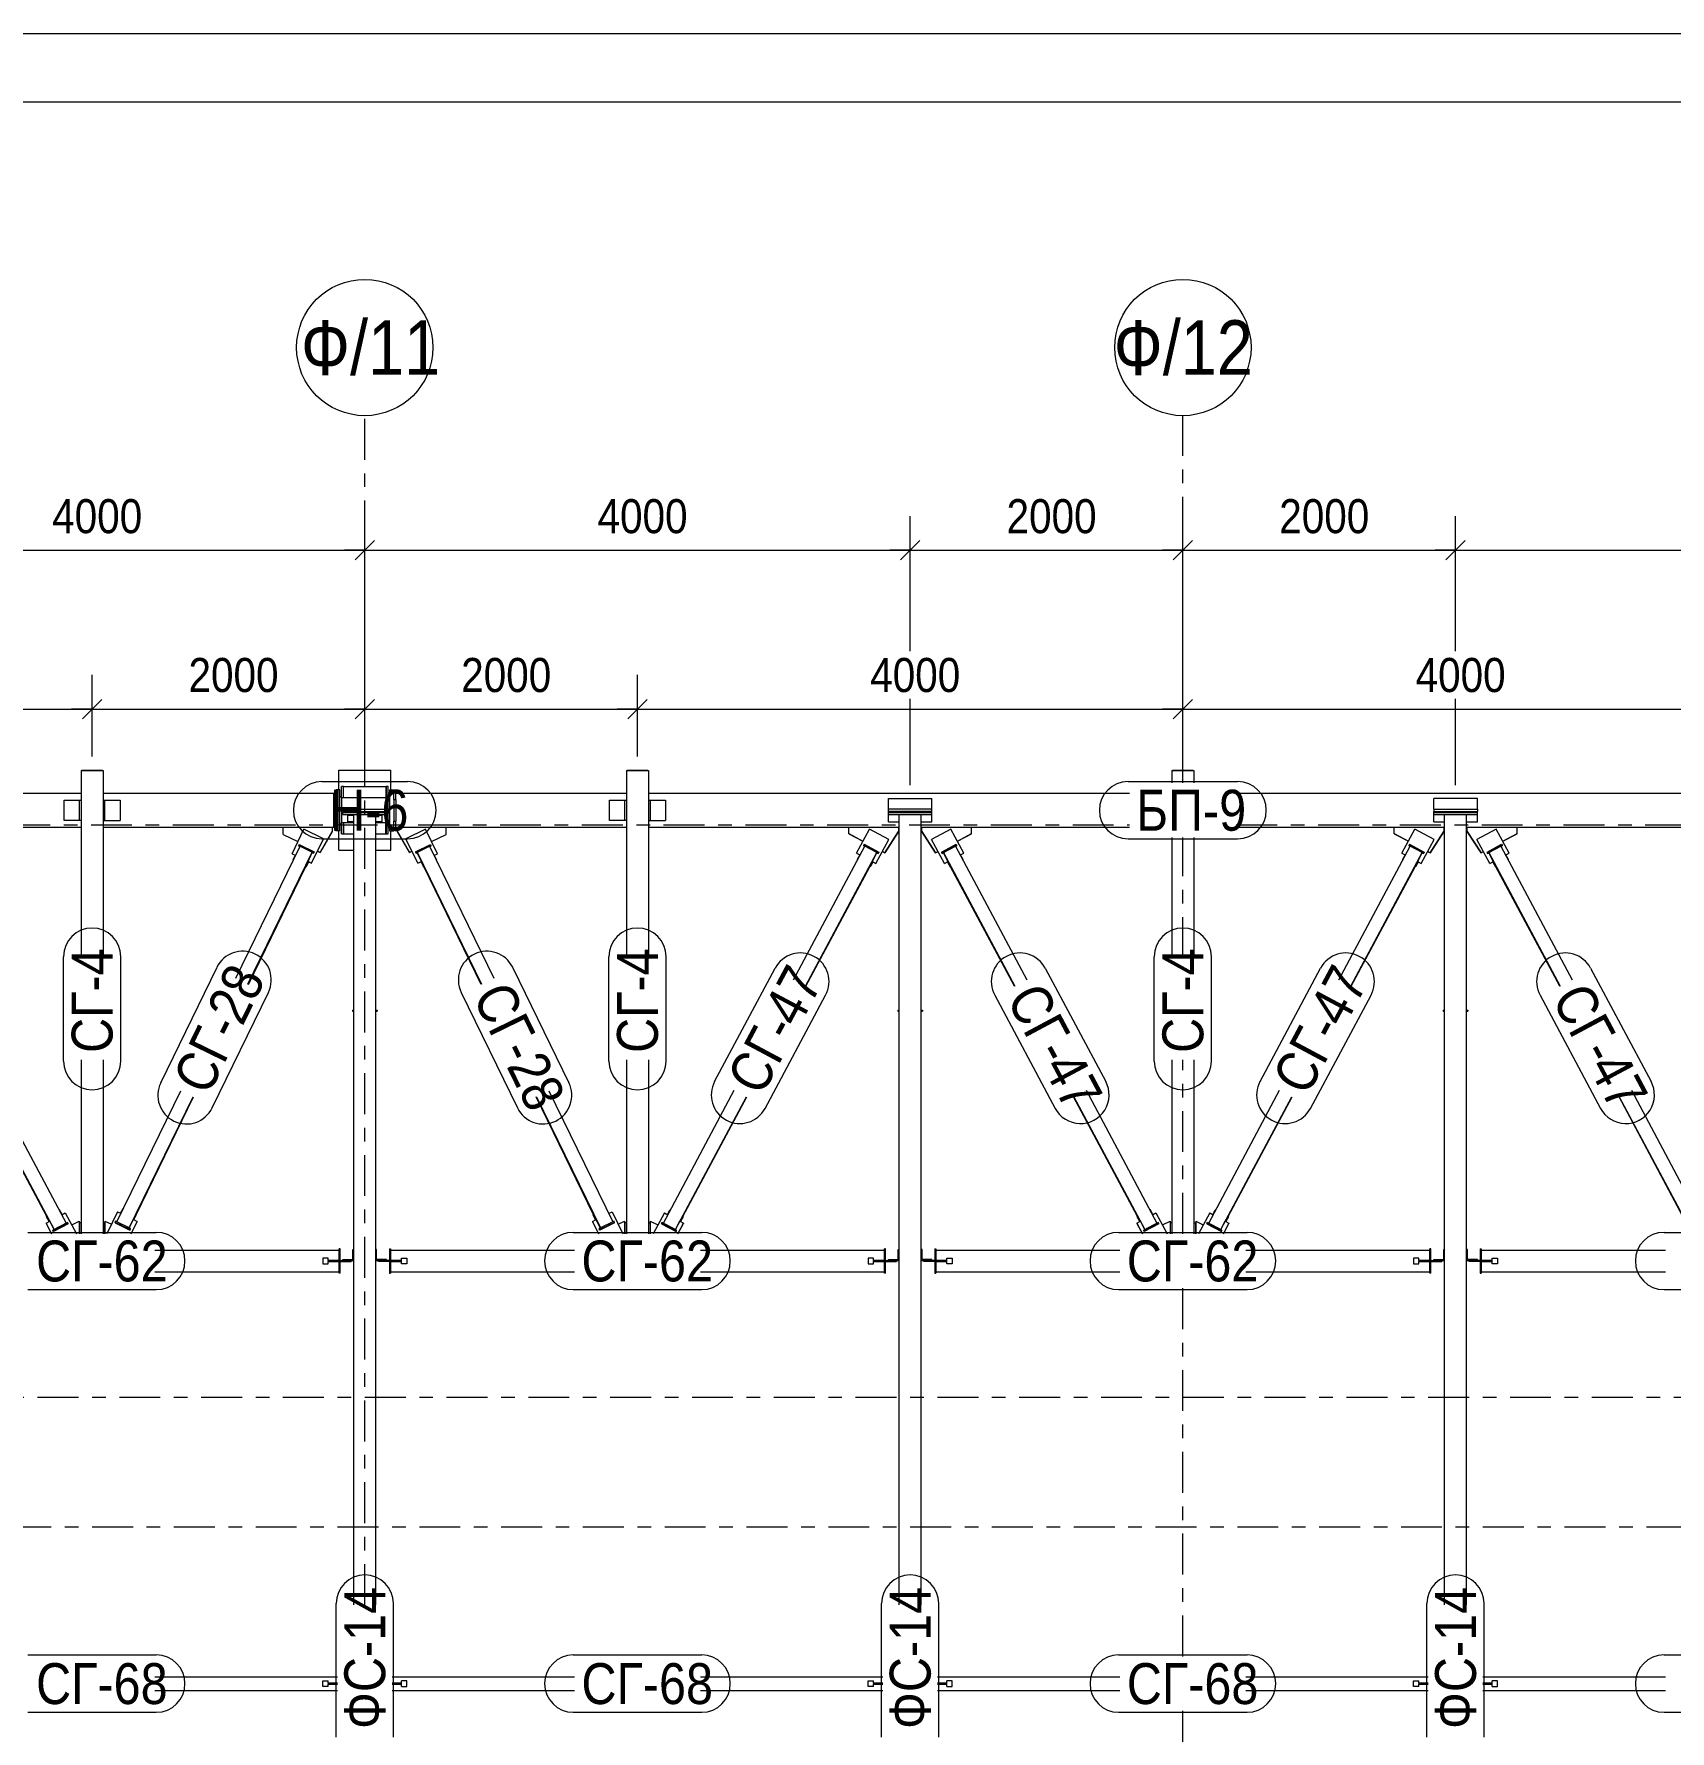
# Model space of a CAD drawing. Header units: millimetres. Extents: x -59 to 782, y -224 to 370.
# Drawn here: x 497.7 to 617.7, y 245.5 to 370 of the extents above; entities that cross this region are included whole.
import ezdxf

# ---------------------------------------------------------------- set-up
doc = ezdxf.new("R2010")
doc.units = ezdxf.units.MM
doc.linetypes.add('XKITLINE00', pattern=[0])
doc.linetypes.add('XKITLINE03', pattern=[6, 3, -1, 1, -1])
for name, color, linetype, lineweight in [('DrawingSheet', 5, 'Continuous', 0), ('Part', 2, 'Continuous', 0), ('PartMark', 3, 'Continuous', 0), ('S-GRID', 1, 'Continuous', 0), ('Z-DIMENSIONS', 1, 'Continuous', 0)]:
    doc.layers.add(name, color=color, linetype=linetype, lineweight=lineweight)
doc.styles.add('GOST type A', font='ARIAL.TTF')

msp = doc.modelspace()

# ---------------------------------------------------------------- linework, layer by layer
at = {"layer": 'DrawingSheet', "linetype": 'XKITLINE00', "lineweight": 0}
for p, q in [((781.8, 370), (-59.2, 370)), ((776.8, 365), (-39.2, 365))]:
    msp.add_line(p, q, dxfattribs=at)
at = {"layer": 'Part', "linetype": 'XKITLINE00', "lineweight": 0}
for p, q in [((501.2, 315.97), (502.8, 315.97)), ((501.2, 315.97), (501.2, 302.22)), ((501.24, 315.98), (501.24, 316.01)), ((501.24, 316.01), (502.76, 316.01)), ((501.24, 315.97), (501.24, 316.01)), ((501.24, 315.97), (501.24, 315.98)), ((502.76, 315.97), (502.76, 316.01)), ((502.8, 315.97), (502.8, 302.22)), ((520.1, 314.56), (520.1, 316)), ((520.1, 316), (523.9, 316)), ((523.9, 314.56), (523.9, 316)), ((541.2, 315.97), (542.8, 315.97)), ((541.2, 315.97), (541.2, 302.22)), ((541.24, 315.98), (541.24, 316.01)), ((541.24, 316.01), (542.76, 316.01)), ((541.24, 315.97), (541.24, 316.01)), ((541.24, 315.97), (541.24, 315.98)), ((542.76, 315.97), (542.76, 316.01)), ((542.8, 315.97), (542.8, 302.22)), ((581.2, 315.97), (582.8, 315.97)), ((581.2, 315.97), (581.2, 315.06)), ((581.24, 315.98), (581.24, 316.01)), ((581.24, 316.01), (582.76, 316.01)), ((581.24, 315.97), (581.24, 316.01)), ((581.24, 315.97), (581.24, 315.98)), ((582.76, 315.97), (582.76, 316.01)), ((582.8, 315.97), (582.8, 315.06)), ((465.92, 314.31), (501.2, 314.31)), ((499.95, 312.31), (499.95, 313.81)), ((499.95, 313.81), (501.2, 313.81)), ((501.08, 312.31), (501.08, 313.81)), ((502.8, 314.31), (519.72, 314.31)), ((502.8, 313.81), (502.92, 313.81)), ((502.92, 313.81), (502.92, 312.31)), ((502.92, 313.81), (504.05, 313.81)), ((504.05, 313.81), (504.05, 312.31)), ((519.72, 313.86), (519.72, 314.31)), ((519.88, 313.86), (519.72, 313.86)), ((519.72, 312.26), (519.72, 313.86)), ((520.18, 314.56), (519.88, 314.56)), ((519.88, 313.86), (519.88, 314.56)), ((519.88, 312.26), (519.88, 313.86)), ((520.18, 311.56), (520.18, 314.56)), ((520.18, 314.06), (520.29, 314.06)), ((520.44, 314.8), (520.29, 314.8)), ((520.29, 313.96), (520.29, 314.8)), ((523.71, 313.96), (520.29, 313.96)), ((520.29, 313.96), (520.29, 312.16)), ((520.44, 313.96), (520.44, 314.8)), ((520.45, 313.96), (520.45, 314.8)), ((520.45, 314.8), (523.55, 314.8)), ((523.55, 314.8), (523.55, 313.96)), ((523.71, 314.8), (523.56, 314.8)), ((523.56, 314.8), (523.56, 313.96)), ((523.71, 313.96), (523.71, 314.8)), ((523.71, 314.06), (523.82, 314.06)), ((523.71, 312.16), (523.71, 313.96)), ((523.82, 314.56), (523.82, 311.56)), ((523.82, 314.56), (524.12, 314.56)), ((524.12, 313.86), (524.12, 314.56)), ((524.12, 313.86), (524.12, 312.26)), ((524.12, 313.86), (524.28, 313.86)), ((524.28, 314.31), (541.2, 314.31)), ((524.28, 313.86), (524.28, 314.31)), ((524.28, 313.86), (524.28, 312.26)), ((539.95, 312.31), (539.95, 313.81)), ((539.95, 313.81), (541.2, 313.81)), ((541.08, 312.31), (541.08, 313.81)), ((542.8, 314.31), (578.08, 314.31)), ((542.8, 313.81), (542.92, 313.81)), ((542.92, 313.81), (542.92, 312.31)), ((542.92, 313.81), (544.05, 313.81)), ((544.05, 313.81), (544.05, 312.31)), ((560.4, 313.91), (563.6, 313.91)), ((560.4, 313.14), (560.4, 313.91)), ((563.6, 313.14), (563.6, 313.91)), ((585.92, 314.31), (621.2, 314.31)), ((603.6, 313.91), (600.4, 313.91)), ((600.4, 313.14), (600.4, 313.91)), ((603.6, 313.14), (603.6, 313.91)), ((520.4, 312.98), (520.4, 313.14)), ((520.4, 313.14), (523.6, 313.14)), ((520.4, 312.98), (523.6, 312.98)), ((520.4, 312.74), (520.4, 312.9)), ((520.4, 312.9), (523.6, 312.9)), ((520.4, 312.74), (523.6, 312.74)), ((520.75, 312.71), (521.2, 312.71)), ((520.75, 312.21), (520.75, 312.71)), ((521.2, 254.77), (521.2, 312.74)), ((522.8, 254.77), (522.8, 312.74)), ((522.8, 312.71), (523.25, 312.71)), ((523.25, 312.71), (523.25, 312.21)), ((523.6, 312.98), (523.6, 313.14)), ((523.6, 312.74), (523.6, 312.9)), ((560.4, 312.98), (560.4, 313.14)), ((563.6, 313.14), (560.4, 313.14)), ((563.6, 312.98), (560.4, 312.98)), ((560.4, 312.9), (560.4, 312.98)), ((560.4, 312.74), (560.4, 312.9)), ((560.4, 312.9), (563.6, 312.9)), ((560.4, 312.74), (563.6, 312.74)), ((560.4, 312.21), (560.4, 312.74)), ((561.2, 254.77), (561.2, 312.74)), ((562.8, 254.77), (562.8, 312.74)), ((563.6, 312.98), (563.6, 313.14)), ((563.6, 312.9), (563.6, 312.98)), ((563.6, 312.74), (563.6, 312.9)), ((563.6, 312.21), (563.6, 312.74)), ((600.4, 313.14), (603.6, 313.14)), ((600.4, 313.14), (600.4, 312.98)), ((600.4, 312.9), (600.4, 312.98)), ((600.4, 312.98), (603.6, 312.98)), ((600.4, 312.74), (600.4, 312.9)), ((600.4, 312.9), (603.6, 312.9)), ((600.4, 312.21), (600.4, 312.74)), ((600.4, 312.74), (603.6, 312.74)), ((601.2, 254.77), (601.2, 312.74)), ((602.8, 254.77), (602.8, 312.74)), ((603.6, 313.14), (603.6, 312.98)), ((603.6, 312.9), (603.6, 312.98)), ((603.6, 312.74), (603.6, 312.9)), ((603.6, 312.21), (603.6, 312.74)), ((482.8, 311.81), (501.2, 311.81)), ((501.2, 312.31), (499.95, 312.31)), ((502.8, 312.31), (502.92, 312.31)), ((502.8, 311.81), (519.72, 311.81)), ((502.92, 312.31), (504.05, 312.31)), ((516.02, 311.29), (516.02, 311.81)), ((516.02, 311.81), (519.61, 311.81)), ((516.02, 311.28), (516.02, 311.29)), ((516.02, 311.29), (517.1, 310.77)), ((516.02, 311.28), (517.1, 310.76)), ((516.67, 309.87), (517.54, 311.67)), ((518.98, 310.97), (517.54, 311.67)), ((518.72, 309.97), (519.61, 311.51)), ((519.61, 311.51), (518.72, 309.98)), ((519.61, 311.81), (519.61, 311.51)), ((519.61, 311.51), (519.61, 311.51)), ((519.72, 311.81), (519.72, 312.26)), ((519.88, 312.26), (519.72, 312.26)), ((519.88, 311.56), (519.88, 312.26)), ((520.18, 311.56), (519.88, 311.56)), ((520.1, 310.12), (520.1, 311.56)), ((520.18, 312.06), (520.29, 312.06)), ((520.29, 311.32), (520.29, 312.16)), ((520.29, 312.16), (521.2, 312.16)), ((520.29, 311.32), (520.44, 311.32)), ((520.44, 311.32), (520.44, 312.16)), ((520.45, 312.16), (520.45, 311.32)), ((520.45, 311.32), (521.2, 311.32)), ((521.2, 312.21), (520.75, 312.21)), ((523.25, 312.21), (522.8, 312.21)), ((522.8, 312.16), (523.71, 312.16)), ((522.8, 311.32), (523.55, 311.32)), ((523.55, 311.32), (523.55, 312.16)), ((523.56, 312.16), (523.56, 311.32)), ((523.56, 311.32), (523.71, 311.32)), ((523.71, 311.32), (523.71, 312.16)), ((523.71, 312.06), (523.82, 312.06)), ((523.82, 311.56), (524.12, 311.56)), ((523.9, 310.12), (523.9, 311.56)), ((524.12, 312.26), (524.28, 312.26)), ((524.12, 311.56), (524.12, 312.26)), ((524.28, 311.81), (524.28, 312.26)), ((524.28, 311.81), (541.2, 311.81)), ((524.39, 311.51), (524.39, 311.81)), ((524.39, 311.81), (527.98, 311.81)), ((524.39, 311.51), (525.28, 309.97)), ((524.39, 311.51), (524.39, 311.51)), ((525.28, 309.98), (524.39, 311.51)), ((526.46, 311.67), (525.02, 310.97)), ((527.33, 309.87), (526.46, 311.67)), ((526.9, 310.77), (527.98, 311.29)), ((526.9, 310.76), (527.98, 311.28)), ((527.98, 311.29), (527.98, 311.81)), ((527.98, 311.28), (527.98, 311.29)), ((541.2, 312.31), (539.95, 312.31)), ((542.8, 312.31), (542.92, 312.31)), ((542.8, 311.81), (561.2, 311.81)), ((542.92, 312.31), (544.05, 312.31)), ((557.49, 311.35), (557.49, 311.81)), ((557.49, 311.81), (561.14, 311.81)), ((557.49, 311.34), (557.49, 311.35)), ((557.49, 311.35), (558.54, 310.78)), ((557.49, 311.34), (558.54, 310.78)), ((558.07, 309.91), (559.02, 311.67)), ((560.43, 310.92), (559.02, 311.67)), ((560.13, 309.93), (561.14, 311.51)), ((561.14, 311.51), (560.13, 309.94)), ((560.4, 312.21), (561.2, 312.21)), ((561.14, 311.81), (561.14, 311.51)), ((561.14, 311.51), (561.14, 311.51)), ((562.8, 312.21), (563.6, 312.21)), ((562.8, 311.81), (578.08, 311.81)), ((562.86, 311.51), (562.86, 311.81)), ((562.86, 311.81), (566.51, 311.81)), ((562.86, 311.51), (563.87, 309.93)), ((562.86, 311.51), (562.86, 311.51)), ((563.87, 309.94), (562.86, 311.51)), ((564.98, 311.67), (563.57, 310.92)), ((565.93, 309.91), (564.98, 311.67)), ((565.46, 310.78), (566.51, 311.35)), ((565.46, 310.78), (566.51, 311.34)), ((566.51, 311.35), (566.51, 311.81)), ((566.51, 311.34), (566.51, 311.35)), ((585.92, 311.81), (601.2, 311.81)), ((597.49, 311.35), (597.49, 311.81)), ((597.49, 311.81), (601.14, 311.81)), ((597.49, 311.34), (597.49, 311.35)), ((597.49, 311.35), (598.54, 310.78)), ((597.49, 311.34), (598.54, 310.78)), ((598.07, 309.91), (599.02, 311.67)), ((600.43, 310.92), (599.02, 311.67)), ((600.13, 309.93), (601.14, 311.51)), ((601.14, 311.51), (600.13, 309.94)), ((600.4, 312.21), (601.2, 312.21)), ((601.14, 311.81), (601.14, 311.51)), ((601.14, 311.51), (601.14, 311.51)), ((602.8, 312.21), (603.6, 312.21)), ((602.8, 311.81), (621.2, 311.81)), ((602.86, 311.51), (602.86, 311.81)), ((602.86, 311.81), (606.51, 311.81)), ((602.86, 311.51), (603.87, 309.93)), ((602.86, 311.51), (602.86, 311.51)), ((603.87, 309.94), (602.86, 311.51)), ((604.98, 311.67), (603.57, 310.92)), ((605.93, 309.91), (604.98, 311.67)), ((605.46, 310.78), (606.51, 311.35)), ((605.46, 310.78), (606.51, 311.34)), ((606.51, 311.35), (606.51, 311.81)), ((606.51, 311.34), (606.51, 311.35)), ((512.53, 300.74), (517.25, 310.42)), ((513.43, 300.31), (518.15, 309.98)), ((517.19, 310.54), (517.16, 310.47)), ((517.16, 310.47), (518.24, 309.94)), ((517.16, 310.43), (517.16, 310.47)), ((517.16, 310.43), (517.24, 310.39)), ((517.19, 310.54), (518.28, 310.02)), ((518.15, 309.98), (517.25, 310.42)), ((518.1, 309.18), (518.98, 310.97)), ((518.1, 309.17), (518.98, 310.96)), ((518.15, 309.95), (518.15, 309.98)), ((518.24, 309.94), (518.28, 310.02)), ((518.24, 309.91), (518.28, 309.98)), ((518.28, 310.02), (518.28, 309.98)), ((518.54, 310.07), (518.72, 309.98)), ((518.54, 310.06), (518.72, 309.97)), ((518.72, 309.97), (518.72, 309.98)), ((518.98, 310.96), (518.98, 310.97)), ((520.1, 310.12), (521.2, 310.12)), ((522.8, 310.12), (523.9, 310.12)), ((525.9, 309.18), (525.02, 310.97)), ((525.02, 310.97), (525.02, 310.96)), ((525.9, 309.17), (525.02, 310.96)), ((525.28, 309.98), (525.46, 310.07)), ((525.28, 309.97), (525.46, 310.06)), ((525.28, 309.97), (525.28, 309.98)), ((525.72, 310.02), (526.81, 310.54)), ((525.72, 310.02), (525.72, 309.98)), ((525.72, 310.02), (525.76, 309.94)), ((525.72, 309.98), (525.76, 309.91)), ((525.76, 309.94), (526.84, 310.47)), ((525.85, 309.98), (526.75, 310.42)), ((525.85, 309.95), (525.85, 309.98)), ((525.85, 309.98), (530.57, 300.31)), ((526.75, 310.42), (531.47, 300.74)), ((526.76, 310.39), (526.84, 310.43)), ((526.81, 310.54), (526.84, 310.47)), ((526.84, 310.47), (526.84, 310.43)), ((553.44, 300.63), (558.68, 310.43)), ((554.32, 300.16), (559.56, 309.96)), ((558.62, 310.56), (558.59, 310.49)), ((558.59, 310.49), (559.65, 309.92)), ((558.59, 310.45), (558.59, 310.49)), ((558.59, 310.45), (558.67, 310.41)), ((558.62, 310.56), (559.69, 309.99)), ((559.56, 309.96), (558.68, 310.43)), ((559.49, 309.16), (560.43, 310.92)), ((559.49, 309.15), (560.43, 310.91)), ((559.56, 309.93), (559.56, 309.96)), ((559.65, 309.92), (559.69, 309.99)), ((559.69, 309.99), (559.69, 309.95)), ((559.95, 310.03), (560.13, 309.93)), ((559.96, 310.03), (560.13, 309.94)), ((560.43, 310.91), (560.43, 310.92)), ((564.51, 309.16), (563.57, 310.92)), ((563.57, 310.92), (563.57, 310.91)), ((564.51, 309.15), (563.57, 310.91)), ((563.87, 309.93), (564.05, 310.03)), ((563.87, 309.94), (564.04, 310.03)), ((564.31, 309.99), (565.38, 310.56)), ((564.31, 309.99), (564.31, 309.95)), ((564.31, 309.99), (564.35, 309.92)), ((564.35, 309.92), (565.41, 310.49)), ((564.44, 309.96), (565.32, 310.43)), ((564.44, 309.93), (564.44, 309.96)), ((564.44, 309.96), (569.68, 300.16)), ((565.32, 310.43), (570.56, 300.63)), ((565.33, 310.41), (565.41, 310.45)), ((565.38, 310.56), (565.41, 310.49)), ((565.41, 310.49), (565.41, 310.45)), ((581.2, 311.06), (581.2, 302.22)), ((582.8, 311.06), (582.8, 302.22)), ((593.44, 300.63), (598.68, 310.43)), ((594.32, 300.16), (599.56, 309.96)), ((598.62, 310.56), (598.59, 310.49)), ((598.59, 310.49), (599.65, 309.92)), ((598.59, 310.45), (598.59, 310.49)), ((598.59, 310.45), (598.67, 310.41)), ((598.62, 310.56), (599.69, 309.99)), ((599.56, 309.96), (598.68, 310.43)), ((599.49, 309.16), (600.43, 310.92)), ((599.49, 309.15), (600.43, 310.91)), ((599.56, 309.93), (599.56, 309.96)), ((599.65, 309.92), (599.69, 309.99)), ((599.69, 309.99), (599.69, 309.95)), ((599.95, 310.03), (600.13, 309.93)), ((599.96, 310.03), (600.13, 309.94)), ((600.43, 310.91), (600.43, 310.92)), ((604.51, 309.16), (603.57, 310.92)), ((603.57, 310.92), (603.57, 310.91)), ((604.51, 309.15), (603.57, 310.91)), ((603.87, 309.93), (604.05, 310.03)), ((603.87, 309.94), (604.04, 310.03)), ((604.31, 309.99), (605.38, 310.56)), ((604.31, 309.99), (604.31, 309.95)), ((604.31, 309.99), (604.35, 309.92)), ((604.35, 309.92), (605.41, 310.49)), ((604.44, 309.96), (605.32, 310.43)), ((604.44, 309.93), (604.44, 309.96)), ((604.44, 309.96), (609.68, 300.16)), ((605.32, 310.43), (610.56, 300.63)), ((605.33, 310.41), (605.41, 310.45)), ((605.38, 310.56), (605.41, 310.49)), ((605.41, 310.49), (605.41, 310.45)), ((513.46, 300.29), (517.67, 308.93)), ((516.67, 309.87), (516.89, 309.76)), ((516.67, 309.87), (516.67, 309.87)), ((516.67, 309.87), (516.89, 309.76)), ((516.9, 309.77), (516.72, 309.41)), ((516.72, 309.41), (516.72, 309.39)), ((516.72, 309.41), (516.75, 309.4)), ((516.72, 309.39), (516.74, 309.38)), ((516.9, 309.77), (516.93, 309.76)), ((517.83, 309.32), (517.66, 308.96)), ((517.66, 308.96), (517.66, 308.93)), ((517.66, 308.96), (517.7, 308.94)), ((517.66, 308.93), (517.7, 308.91)), ((517.7, 308.94), (517.87, 309.3)), ((517.87, 309.27), (517.7, 308.91)), ((517.7, 308.91), (517.7, 308.94)), ((517.83, 309.32), (517.87, 309.3)), ((517.84, 309.31), (518.15, 309.95)), ((517.87, 309.3), (517.87, 309.27)), ((517.87, 309.29), (518.1, 309.18)), ((517.87, 309.28), (518.1, 309.17)), ((518.1, 309.17), (518.1, 309.18)), ((518.15, 309.95), (518.24, 309.91)), ((518.24, 309.94), (518.24, 309.91)), ((525.76, 309.91), (525.85, 309.95)), ((525.76, 309.91), (525.76, 309.94)), ((526.16, 309.31), (525.85, 309.95)), ((525.9, 309.18), (526.13, 309.29)), ((525.9, 309.17), (526.13, 309.28)), ((525.9, 309.17), (525.9, 309.18)), ((526.13, 309.3), (526.17, 309.32)), ((526.13, 309.3), (526.3, 308.94)), ((526.13, 309.27), (526.13, 309.3)), ((526.13, 309.27), (526.3, 308.91)), ((526.34, 308.96), (526.17, 309.32)), ((526.3, 308.94), (526.34, 308.96)), ((526.3, 308.91), (526.3, 308.94)), ((526.3, 308.91), (526.34, 308.93)), ((530.54, 300.29), (526.33, 308.93)), ((526.34, 308.93), (526.34, 308.96)), ((527.07, 309.76), (527.1, 309.77)), ((527.28, 309.41), (527.1, 309.77)), ((527.11, 309.76), (527.33, 309.87)), ((527.11, 309.76), (527.33, 309.87)), ((527.25, 309.4), (527.28, 309.41)), ((527.26, 309.38), (527.28, 309.39)), ((527.28, 309.39), (527.28, 309.41)), ((527.33, 309.87), (527.33, 309.87)), ((554.35, 300.15), (559.04, 308.92)), ((558.07, 309.91), (558.3, 309.79)), ((558.07, 309.9), (558.07, 309.91)), ((558.07, 309.9), (558.3, 309.78)), ((558.3, 309.8), (558.12, 309.44)), ((558.12, 309.44), (558.12, 309.42)), ((558.12, 309.44), (558.14, 309.43)), ((558.12, 309.42), (558.13, 309.41)), ((558.3, 309.8), (558.33, 309.78)), ((559.22, 309.31), (559.03, 308.96)), ((559.03, 308.96), (559.03, 308.93)), ((559.03, 308.96), (559.07, 308.94)), ((559.03, 308.93), (559.07, 308.91)), ((559.07, 308.94), (559.26, 309.29)), ((559.26, 309.26), (559.07, 308.91)), ((559.07, 308.91), (559.07, 308.94)), ((559.22, 309.31), (559.26, 309.29)), ((559.23, 309.31), (559.56, 309.93)), ((559.26, 309.29), (559.26, 309.26)), ((559.26, 309.28), (559.49, 309.16)), ((559.26, 309.27), (559.49, 309.15)), ((559.49, 309.15), (559.49, 309.16)), ((559.56, 309.93), (559.65, 309.88)), ((559.65, 309.88), (559.69, 309.95)), ((559.65, 309.92), (559.65, 309.88)), ((560.13, 309.93), (560.13, 309.94)), ((563.87, 309.93), (563.87, 309.94)), ((564.31, 309.95), (564.35, 309.88)), ((564.35, 309.88), (564.44, 309.93)), ((564.35, 309.88), (564.35, 309.92)), ((564.77, 309.31), (564.44, 309.93)), ((564.51, 309.16), (564.74, 309.28)), ((564.51, 309.15), (564.74, 309.27)), ((564.51, 309.15), (564.51, 309.16)), ((564.74, 309.29), (564.78, 309.31)), ((564.74, 309.29), (564.93, 308.94)), ((564.74, 309.26), (564.74, 309.29)), ((564.74, 309.26), (564.93, 308.91)), ((564.97, 308.96), (564.78, 309.31)), ((564.93, 308.94), (564.97, 308.96)), ((564.93, 308.91), (564.93, 308.94)), ((564.93, 308.91), (564.97, 308.93)), ((569.65, 300.15), (564.96, 308.92)), ((564.97, 308.93), (564.97, 308.96)), ((565.67, 309.78), (565.7, 309.8)), ((565.7, 309.79), (565.93, 309.91)), ((565.7, 309.78), (565.93, 309.9)), ((565.88, 309.44), (565.7, 309.8)), ((565.86, 309.43), (565.88, 309.44)), ((565.87, 309.41), (565.88, 309.42)), ((565.88, 309.42), (565.88, 309.44)), ((565.93, 309.9), (565.93, 309.91)), ((594.35, 300.15), (599.04, 308.92)), ((598.07, 309.91), (598.3, 309.79)), ((598.07, 309.9), (598.07, 309.91)), ((598.07, 309.9), (598.3, 309.78)), ((598.3, 309.8), (598.12, 309.44)), ((598.12, 309.44), (598.12, 309.42)), ((598.12, 309.44), (598.14, 309.43)), ((598.12, 309.42), (598.13, 309.41)), ((598.3, 309.8), (598.33, 309.78)), ((599.22, 309.31), (599.03, 308.96)), ((599.03, 308.96), (599.03, 308.93)), ((599.03, 308.96), (599.07, 308.94)), ((599.03, 308.93), (599.07, 308.91)), ((599.07, 308.94), (599.26, 309.29)), ((599.26, 309.26), (599.07, 308.91)), ((599.07, 308.91), (599.07, 308.94)), ((599.22, 309.31), (599.26, 309.29)), ((599.23, 309.31), (599.56, 309.93)), ((599.26, 309.29), (599.26, 309.26)), ((599.26, 309.28), (599.49, 309.16)), ((599.26, 309.27), (599.49, 309.15)), ((599.49, 309.15), (599.49, 309.16)), ((599.56, 309.93), (599.65, 309.88)), ((599.65, 309.88), (599.69, 309.95)), ((599.65, 309.92), (599.65, 309.88)), ((600.13, 309.93), (600.13, 309.94)), ((603.87, 309.93), (603.87, 309.94)), ((604.31, 309.95), (604.35, 309.88)), ((604.35, 309.88), (604.44, 309.93)), ((604.35, 309.88), (604.35, 309.92)), ((604.77, 309.31), (604.44, 309.93)), ((604.51, 309.16), (604.74, 309.28)), ((604.51, 309.15), (604.74, 309.27)), ((604.51, 309.15), (604.51, 309.16)), ((604.74, 309.29), (604.78, 309.31)), ((604.74, 309.29), (604.93, 308.94)), ((604.74, 309.26), (604.74, 309.29)), ((604.74, 309.26), (604.93, 308.91)), ((604.97, 308.96), (604.78, 309.31)), ((604.93, 308.94), (604.97, 308.96)), ((604.93, 308.91), (604.93, 308.94)), ((604.93, 308.91), (604.97, 308.93)), ((609.65, 300.15), (604.96, 308.92)), ((604.97, 308.93), (604.97, 308.96)), ((605.67, 309.78), (605.7, 309.8)), ((605.7, 309.79), (605.93, 309.91)), ((605.7, 309.78), (605.93, 309.9)), ((605.88, 309.44), (605.7, 309.8)), ((605.86, 309.43), (605.88, 309.44)), ((605.87, 309.41), (605.88, 309.42)), ((605.88, 309.42), (605.88, 309.44)), ((605.93, 309.9), (605.93, 309.91)), ((521.1, 298.4), (521.2, 298.4)), ((521.1, 298.4), (521.1, 298.32)), ((521.1, 298.32), (521.2, 298.32)), ((522.8, 298.4), (522.9, 298.4)), ((522.8, 298.32), (522.9, 298.32)), ((522.9, 298.4), (522.9, 298.32)), ((561.1, 298.4), (561.2, 298.4)), ((561.1, 298.4), (561.1, 298.32)), ((561.1, 298.32), (561.2, 298.32)), ((562.8, 298.4), (562.9, 298.4)), ((562.8, 298.32), (562.9, 298.32)), ((562.9, 298.4), (562.9, 298.32)), ((601.1, 298.4), (601.2, 298.4)), ((601.1, 298.4), (601.1, 298.32)), ((601.1, 298.32), (601.2, 298.32)), ((602.8, 298.4), (602.9, 298.4)), ((602.8, 298.32), (602.9, 298.32)), ((602.9, 298.4), (602.9, 298.32)), ((501.2, 294.76), (501.2, 282)), ((502.8, 294.76), (502.8, 282)), ((541.2, 294.76), (541.2, 282)), ((542.8, 294.76), (542.8, 282)), ((581.2, 294.76), (581.2, 282)), ((582.8, 294.76), (582.8, 282)), ((498.68, 283.26), (493.99, 292.04)), ((494.01, 292.05), (499.22, 282.31)), ((494.9, 292.52), (500.1, 282.78)), ((503.82, 282.86), (508.5, 292.48)), ((504.71, 282.42), (509.4, 292.04)), ((505.22, 283.39), (509.43, 292.03)), ((538.78, 283.39), (534.57, 292.03)), ((534.6, 292.04), (539.29, 282.42)), ((535.5, 292.48), (540.18, 282.86)), ((543.9, 282.78), (549.1, 292.52)), ((544.78, 282.31), (549.99, 292.05)), ((545.32, 283.26), (550.01, 292.04)), ((578.68, 283.26), (573.99, 292.04)), ((574.01, 292.05), (579.22, 282.31)), ((574.9, 292.52), (580.1, 282.78)), ((583.9, 282.78), (589.1, 292.52)), ((584.78, 282.31), (589.99, 292.05)), ((585.32, 283.26), (590.01, 292.04)), ((618.68, 283.26), (613.99, 292.04)), ((614.01, 292.05), (619.22, 282.31)), ((614.9, 292.52), (620.1, 282.78)), ((504.09, 283.5), (504.27, 283.86)), ((504.27, 283.86), (504.3, 283.84)), ((539.73, 283.86), (539.7, 283.84)), ((539.91, 283.5), (539.73, 283.86)), ((498.62, 282.77), (498.89, 282.91)), ((498.62, 282.77), (498.62, 282.76)), ((498.62, 282.77), (499.03, 282)), ((498.62, 282.76), (499.03, 282)), ((498.7, 283.27), (498.66, 283.25)), ((498.66, 283.23), (498.66, 283.25)), ((498.66, 283.25), (498.85, 282.9)), ((498.84, 282.89), (498.66, 283.23)), ((498.89, 282.92), (498.7, 283.27)), ((498.89, 282.92), (498.85, 282.9)), ((498.85, 282.9), (498.85, 282.89)), ((498.89, 282.91), (498.89, 282.92)), ((499.21, 282.3), (498.89, 282.91)), ((500.2, 282.83), (499.13, 282.26)), ((500.24, 282.76), (499.17, 282.19)), ((500.24, 282.72), (499.17, 282.16)), ((499.62, 283.76), (499.59, 283.75)), ((499.8, 283.41), (499.62, 283.76)), ((499.78, 283.39), (500.03, 283.52)), ((499.8, 283.41), (499.78, 283.39)), ((499.8, 283.4), (499.8, 283.41)), ((500.03, 283.52), (500.85, 282)), ((500.24, 282.76), (500.2, 282.83)), ((500.24, 282.72), (500.24, 282.76)), ((500.51, 282.64), (501.06, 282.93)), ((501.06, 282.93), (501.06, 282)), ((501.2, 282.8), (501.08, 282.8)), ((501.08, 282.8), (501.08, 282)), ((502.8, 282.8), (502.92, 282.8)), ((502.92, 282.8), (502.92, 282)), ((502.94, 282.93), (502.94, 282)), ((502.94, 282.93), (503.42, 282.7)), ((503.86, 283.6), (503.08, 282)), ((503.68, 282.83), (503.72, 282.91)), ((504.77, 282.31), (503.68, 282.83)), ((503.68, 282.83), (503.68, 282.8)), ((503.68, 282.8), (504.77, 282.27)), ((504.81, 282.38), (503.72, 282.91)), ((503.86, 283.6), (504.12, 283.48)), ((504.12, 283.48), (504.09, 283.5)), ((504.09, 283.49), (504.09, 283.5)), ((504.73, 282.42), (505.03, 283.03)), ((504.86, 282), (505.3, 282.9)), ((504.86, 282), (505.3, 282.9)), ((505.03, 283.04), (505.2, 283.4)), ((505.06, 283.03), (505.03, 283.04)), ((505.03, 283.03), (505.03, 283.04)), ((505.03, 283.03), (505.3, 282.9)), ((505.24, 283.38), (505.06, 283.03)), ((505.06, 283.02), (505.06, 283.03)), ((505.07, 283.01), (505.24, 283.36)), ((505.2, 283.4), (505.24, 283.38)), ((505.24, 283.36), (505.24, 283.38)), ((505.3, 282.9), (505.3, 282.9)), ((538.7, 282.9), (538.97, 283.03)), ((538.7, 282.9), (538.7, 282.9)), ((538.7, 282.9), (539.14, 282)), ((538.7, 282.9), (539.14, 282)), ((538.8, 283.4), (538.76, 283.38)), ((538.76, 283.36), (538.76, 283.38)), ((538.76, 283.38), (538.94, 283.03)), ((538.93, 283.01), (538.76, 283.36)), ((538.97, 283.04), (538.8, 283.4)), ((538.97, 283.04), (538.94, 283.03)), ((538.94, 283.03), (538.94, 283.02)), ((538.97, 283.03), (538.97, 283.04)), ((539.27, 282.42), (538.97, 283.03)), ((540.28, 282.91), (539.19, 282.38)), ((540.32, 282.83), (539.23, 282.31)), ((540.32, 282.8), (539.23, 282.27)), ((539.88, 283.48), (540.14, 283.6)), ((539.91, 283.5), (539.88, 283.48)), ((539.91, 283.49), (539.91, 283.5)), ((540.14, 283.6), (540.92, 282)), ((540.32, 282.83), (540.28, 282.91)), ((540.32, 282.8), (540.32, 282.83)), ((540.58, 282.7), (541.06, 282.93)), ((541.06, 282.93), (541.06, 282)), ((541.2, 282.8), (541.08, 282.8)), ((541.08, 282.8), (541.08, 282)), ((542.8, 282.8), (542.92, 282.8)), ((542.92, 282.8), (542.92, 282)), ((542.94, 282.93), (542.94, 282)), ((542.94, 282.93), (543.49, 282.64)), ((543.97, 283.52), (543.15, 282)), ((543.76, 282.76), (543.8, 282.83)), ((544.83, 282.19), (543.76, 282.76)), ((543.76, 282.76), (543.76, 282.72)), ((543.76, 282.72), (544.83, 282.16)), ((544.87, 282.26), (543.8, 282.83)), ((543.97, 283.52), (544.22, 283.39)), ((544.2, 283.41), (544.38, 283.76)), ((544.22, 283.39), (544.2, 283.41)), ((544.2, 283.4), (544.2, 283.41)), ((544.38, 283.76), (544.41, 283.75)), ((544.79, 282.3), (545.11, 282.91)), ((544.97, 282), (545.38, 282.77)), ((544.97, 282), (545.38, 282.76)), ((545.11, 282.92), (545.3, 283.27)), ((545.15, 282.9), (545.11, 282.92)), ((545.11, 282.91), (545.11, 282.92)), ((545.11, 282.91), (545.38, 282.77)), ((545.34, 283.25), (545.15, 282.9)), ((545.15, 282.89), (545.15, 282.9)), ((545.16, 282.89), (545.34, 283.23)), ((545.3, 283.27), (545.34, 283.25)), ((545.34, 283.23), (545.34, 283.25)), ((545.38, 282.77), (545.38, 282.76)), ((578.62, 282.77), (578.89, 282.91)), ((578.62, 282.77), (578.62, 282.76)), ((578.62, 282.77), (579.03, 282)), ((578.62, 282.76), (579.03, 282)), ((578.7, 283.27), (578.66, 283.25)), ((578.66, 283.23), (578.66, 283.25)), ((578.66, 283.25), (578.85, 282.9)), ((578.84, 282.89), (578.66, 283.23)), ((578.89, 282.92), (578.7, 283.27)), ((578.89, 282.92), (578.85, 282.9)), ((578.85, 282.9), (578.85, 282.89)), ((578.89, 282.91), (578.89, 282.92)), ((579.21, 282.3), (578.89, 282.91)), ((580.2, 282.83), (579.13, 282.26)), ((580.24, 282.76), (579.17, 282.19)), ((580.24, 282.72), (579.17, 282.16)), ((579.62, 283.76), (579.59, 283.75)), ((579.8, 283.41), (579.62, 283.76)), ((579.78, 283.39), (580.03, 283.52)), ((579.8, 283.41), (579.78, 283.39)), ((579.8, 283.4), (579.8, 283.41)), ((580.03, 283.52), (580.85, 282)), ((580.24, 282.76), (580.2, 282.83)), ((580.24, 282.72), (580.24, 282.76)), ((580.51, 282.64), (581.06, 282.93)), ((581.06, 282.93), (581.06, 282)), ((581.2, 282.8), (581.08, 282.8)), ((581.08, 282.8), (581.08, 282)), ((582.8, 282.8), (582.92, 282.8)), ((582.92, 282.8), (582.92, 282)), ((582.94, 282.93), (582.94, 282)), ((582.94, 282.93), (583.49, 282.64)), ((583.97, 283.52), (583.15, 282)), ((583.76, 282.76), (583.8, 282.83)), ((584.83, 282.19), (583.76, 282.76)), ((583.76, 282.76), (583.76, 282.72)), ((583.76, 282.72), (584.83, 282.16)), ((584.87, 282.26), (583.8, 282.83)), ((583.97, 283.52), (584.22, 283.39)), ((584.2, 283.41), (584.38, 283.76)), ((584.22, 283.39), (584.2, 283.41)), ((584.2, 283.4), (584.2, 283.41)), ((584.38, 283.76), (584.41, 283.75)), ((584.79, 282.3), (585.11, 282.91)), ((584.97, 282), (585.38, 282.77)), ((584.97, 282), (585.38, 282.76)), ((585.11, 282.92), (585.3, 283.27)), ((585.15, 282.9), (585.11, 282.92)), ((585.11, 282.91), (585.11, 282.92)), ((585.11, 282.91), (585.38, 282.77)), ((585.34, 283.25), (585.15, 282.9)), ((585.15, 282.89), (585.15, 282.9)), ((585.16, 282.89), (585.34, 283.23)), ((585.3, 283.27), (585.34, 283.25)), ((585.34, 283.23), (585.34, 283.25)), ((585.38, 282.77), (585.38, 282.76)), ((499.17, 282.19), (499.13, 282.26)), ((499.13, 282.26), (499.13, 282.23)), ((499.17, 282.16), (499.13, 282.23)), ((499.17, 282.19), (499.17, 282.16)), ((504.77, 282.31), (504.81, 282.38)), ((504.77, 282.27), (504.81, 282.34)), ((504.77, 282.27), (504.77, 282.31)), ((504.81, 282.34), (504.81, 282.38)), ((539.23, 282.31), (539.19, 282.38)), ((539.19, 282.38), (539.19, 282.34)), ((539.23, 282.27), (539.19, 282.34)), ((539.23, 282.31), (539.23, 282.27)), ((544.83, 282.19), (544.87, 282.26)), ((544.83, 282.16), (544.87, 282.23)), ((544.83, 282.16), (544.83, 282.19)), ((544.87, 282.23), (544.87, 282.26)), ((579.17, 282.19), (579.13, 282.26)), ((579.13, 282.26), (579.13, 282.23)), ((579.17, 282.16), (579.13, 282.23)), ((579.17, 282.19), (579.17, 282.16)), ((584.83, 282.19), (584.87, 282.26)), ((584.83, 282.16), (584.87, 282.23)), ((584.83, 282.16), (584.83, 282.19)), ((584.87, 282.23), (584.87, 282.26)), ((506.61, 280.8), (520.12, 280.8)), ((519.32, 280.2), (518.92, 280.2)), ((518.92, 280.2), (518.92, 279.8)), ((519.32, 280.04), (519.32, 280.2)), ((520.2, 280.9), (520.12, 280.9)), ((520.12, 280.04), (520.12, 280.9)), ((520.2, 280.04), (520.2, 280.9)), ((520.4, 280.04), (520.4, 280.11)), ((520.4, 280.11), (521.13, 280.11)), ((521.13, 280.11), (521.13, 280.84)), ((521.13, 280.84), (521.2, 280.84)), ((522.87, 280.84), (522.8, 280.84)), ((522.87, 280.11), (522.87, 280.84)), ((523.6, 280.11), (522.87, 280.11)), ((523.6, 280.04), (523.6, 280.11)), ((523.8, 280.9), (523.8, 280.04)), ((523.8, 280.9), (523.88, 280.9)), ((523.88, 280.9), (523.88, 280.04)), ((523.88, 280.8), (537.39, 280.8)), ((524.68, 280.2), (525.08, 280.2)), ((524.68, 280.04), (524.68, 280.2)), ((525.08, 280.2), (525.08, 279.8)), ((546.61, 280.8), (560.12, 280.8)), ((559.32, 280.2), (558.92, 280.2)), ((558.92, 280.2), (558.92, 279.8)), ((559.32, 280.04), (559.32, 280.2)), ((560.2, 280.9), (560.12, 280.9)), ((560.12, 280.04), (560.12, 280.9)), ((560.2, 280.04), (560.2, 280.9)), ((560.4, 280.04), (560.4, 280.11)), ((560.4, 280.11), (561.13, 280.11)), ((561.13, 280.11), (561.13, 280.84)), ((561.13, 280.84), (561.2, 280.84)), ((562.87, 280.84), (562.8, 280.84)), ((562.87, 280.11), (562.87, 280.84)), ((563.6, 280.11), (562.87, 280.11)), ((563.6, 280.04), (563.6, 280.11)), ((563.8, 280.9), (563.8, 280.04)), ((563.8, 280.9), (563.88, 280.9)), ((563.88, 280.9), (563.88, 280.04)), ((563.88, 280.8), (577.39, 280.8)), ((564.68, 280.2), (565.08, 280.2)), ((564.68, 280.04), (564.68, 280.2)), ((565.08, 280.2), (565.08, 279.8)), ((586.61, 280.8), (600.12, 280.8)), ((599.32, 280.2), (598.92, 280.2)), ((598.92, 280.2), (598.92, 279.8)), ((599.32, 280.04), (599.32, 280.2)), ((600.2, 280.9), (600.12, 280.9)), ((600.12, 280.04), (600.12, 280.9)), ((600.2, 280.04), (600.2, 280.9)), ((600.4, 280.04), (600.4, 280.11)), ((600.4, 280.11), (601.13, 280.11)), ((601.13, 280.11), (601.13, 280.84)), ((601.13, 280.84), (601.2, 280.84)), ((602.87, 280.84), (602.8, 280.84)), ((602.87, 280.11), (602.87, 280.84)), ((603.6, 280.11), (602.87, 280.11)), ((603.6, 280.04), (603.6, 280.11)), ((603.8, 280.9), (603.8, 280.04)), ((603.8, 280.9), (603.88, 280.9)), ((603.88, 280.9), (603.88, 280.04)), ((603.88, 280.8), (617.39, 280.8)), ((604.68, 280.2), (605.08, 280.2)), ((604.68, 280.04), (604.68, 280.2)), ((605.08, 280.2), (605.08, 279.8)), ((506.61, 279.2), (520.12, 279.2)), ((518.92, 279.8), (519.32, 279.8)), ((519.32, 280.05), (520.12, 280.05)), ((519.32, 280.04), (519.32, 279.96)), ((519.32, 280.04), (521, 280.04)), ((519.32, 279.8), (519.32, 279.96)), ((519.32, 279.96), (521, 279.96)), ((519.32, 279.95), (520.12, 279.95)), ((520.2, 280.04), (520.12, 280.04)), ((520.2, 279.96), (520.12, 279.96)), ((520.12, 279.1), (520.12, 279.96)), ((520.2, 279.1), (520.12, 279.1)), ((520.2, 279.1), (520.2, 279.96)), ((521, 280.04), (521, 279.96)), ((521, 280.04), (521.2, 280.04)), ((522.8, 280.04), (523, 280.04)), ((524.68, 280.04), (523, 280.04)), ((523, 279.96), (523, 280.04)), ((524.68, 279.96), (523, 279.96)), ((523.8, 280.04), (523.88, 280.04)), ((523.8, 279.96), (523.8, 279.1)), ((523.8, 279.96), (523.88, 279.96)), ((523.8, 279.1), (523.88, 279.1)), ((523.88, 280.05), (524.68, 280.05)), ((523.88, 279.96), (523.88, 279.1)), ((523.88, 279.95), (524.68, 279.95)), ((523.88, 279.2), (537.39, 279.2)), ((524.68, 279.96), (524.68, 280.04)), ((524.68, 279.8), (524.68, 279.96)), ((525.08, 279.8), (524.68, 279.8)), ((546.61, 279.2), (560.12, 279.2)), ((558.92, 279.8), (559.32, 279.8)), ((559.32, 280.05), (560.12, 280.05)), ((559.32, 280.04), (559.32, 279.96)), ((559.32, 280.04), (561, 280.04)), ((559.32, 279.8), (559.32, 279.96)), ((559.32, 279.96), (561, 279.96)), ((559.32, 279.95), (560.12, 279.95)), ((560.2, 280.04), (560.12, 280.04)), ((560.2, 279.96), (560.12, 279.96)), ((560.12, 279.1), (560.12, 279.96)), ((560.2, 279.1), (560.12, 279.1)), ((560.2, 279.1), (560.2, 279.96)), ((561, 280.04), (561, 279.96)), ((561, 280.04), (561.2, 280.04)), ((562.8, 280.04), (563, 280.04)), ((564.68, 280.04), (563, 280.04)), ((563, 279.96), (563, 280.04)), ((564.68, 279.96), (563, 279.96)), ((563.8, 280.04), (563.88, 280.04)), ((563.8, 279.96), (563.8, 279.1)), ((563.8, 279.96), (563.88, 279.96)), ((563.8, 279.1), (563.88, 279.1)), ((563.88, 280.05), (564.68, 280.05)), ((563.88, 279.96), (563.88, 279.1)), ((563.88, 279.95), (564.68, 279.95)), ((563.88, 279.2), (577.39, 279.2)), ((564.68, 279.96), (564.68, 280.04)), ((564.68, 279.8), (564.68, 279.96)), ((565.08, 279.8), (564.68, 279.8)), ((586.61, 279.2), (600.12, 279.2)), ((598.92, 279.8), (599.32, 279.8)), ((599.32, 280.05), (600.12, 280.05)), ((599.32, 280.04), (599.32, 279.96)), ((599.32, 280.04), (601, 280.04)), ((599.32, 279.8), (599.32, 279.96)), ((599.32, 279.96), (601, 279.96)), ((599.32, 279.95), (600.12, 279.95)), ((600.2, 280.04), (600.12, 280.04)), ((600.2, 279.96), (600.12, 279.96)), ((600.12, 279.1), (600.12, 279.96)), ((600.2, 279.1), (600.12, 279.1)), ((600.2, 279.1), (600.2, 279.96)), ((601, 280.04), (601, 279.96)), ((601, 280.04), (601.2, 280.04)), ((602.8, 280.04), (603, 280.04)), ((604.68, 280.04), (603, 280.04)), ((603, 279.96), (603, 280.04)), ((604.68, 279.96), (603, 279.96)), ((603.8, 280.04), (603.88, 280.04)), ((603.8, 279.96), (603.8, 279.1)), ((603.8, 279.96), (603.88, 279.96)), ((603.8, 279.1), (603.88, 279.1)), ((603.88, 280.05), (604.68, 280.05)), ((603.88, 279.96), (603.88, 279.1)), ((603.88, 279.95), (604.68, 279.95)), ((603.88, 279.2), (617.39, 279.2)), ((604.68, 279.96), (604.68, 280.04)), ((604.68, 279.8), (604.68, 279.96)), ((605.08, 279.8), (604.68, 279.8)), ((506.61, 249.5), (520, 249.5)), ((518.92, 248.8), (518.92, 249.2)), ((518.92, 249.2), (519.32, 249.2)), ((519.32, 249.04), (519.32, 249.2)), ((519.32, 249.05), (520, 249.05)), ((519.32, 249.04), (519.32, 248.96)), ((519.32, 249.04), (520, 249.04)), ((519.32, 248.96), (520, 248.96)), ((519.32, 248.8), (519.32, 248.96)), ((524, 249.5), (537.39, 249.5)), ((524, 249.05), (524.68, 249.05)), ((524.68, 249.04), (524, 249.04)), ((524.68, 248.96), (524, 248.96)), ((525.08, 249.2), (524.68, 249.2)), ((524.68, 249.04), (524.68, 249.2)), ((524.68, 248.96), (524.68, 249.04)), ((524.68, 248.8), (524.68, 248.96)), ((525.08, 248.8), (525.08, 249.2)), ((546.61, 249.5), (560, 249.5)), ((558.92, 248.8), (558.92, 249.2)), ((558.92, 249.2), (559.32, 249.2)), ((559.32, 249.04), (559.32, 249.2)), ((559.32, 249.05), (560, 249.05)), ((559.32, 249.04), (559.32, 248.96)), ((559.32, 249.04), (560, 249.04)), ((559.32, 248.96), (560, 248.96)), ((559.32, 248.8), (559.32, 248.96)), ((564, 249.5), (577.39, 249.5)), ((564, 249.05), (564.68, 249.05)), ((564.68, 249.04), (564, 249.04)), ((564.68, 248.96), (564, 248.96)), ((565.08, 249.2), (564.68, 249.2)), ((564.68, 249.04), (564.68, 249.2)), ((564.68, 248.96), (564.68, 249.04)), ((564.68, 248.8), (564.68, 248.96)), ((565.08, 248.8), (565.08, 249.2)), ((586.61, 249.5), (600, 249.5)), ((598.92, 248.8), (598.92, 249.2)), ((598.92, 249.2), (599.32, 249.2)), ((599.32, 249.04), (599.32, 249.2)), ((599.32, 249.05), (600, 249.05)), ((599.32, 249.04), (599.32, 248.96)), ((599.32, 249.04), (600, 249.04)), ((599.32, 248.96), (600, 248.96)), ((599.32, 248.8), (599.32, 248.96)), ((604, 249.5), (617.39, 249.5)), ((604, 249.05), (604.68, 249.05)), ((604.68, 249.04), (604, 249.04)), ((604.68, 248.96), (604, 248.96)), ((605.08, 249.2), (604.68, 249.2)), ((604.68, 249.04), (604.68, 249.2)), ((604.68, 248.96), (604.68, 249.04)), ((604.68, 248.8), (604.68, 248.96)), ((605.08, 248.8), (605.08, 249.2)), ((506.61, 248.5), (520, 248.5)), ((519.32, 248.8), (518.92, 248.8)), ((519.32, 248.95), (520, 248.95)), ((524, 248.95), (524.68, 248.95)), ((524, 248.5), (537.39, 248.5)), ((524.68, 248.8), (525.08, 248.8)), ((546.61, 248.5), (560, 248.5)), ((559.32, 248.8), (558.92, 248.8)), ((559.32, 248.95), (560, 248.95)), ((564, 248.95), (564.68, 248.95)), ((564, 248.5), (577.39, 248.5)), ((564.68, 248.8), (565.08, 248.8)), ((586.61, 248.5), (600, 248.5)), ((599.32, 248.8), (598.92, 248.8)), ((599.32, 248.95), (600, 248.95)), ((604, 248.95), (604.68, 248.95)), ((604, 248.5), (617.39, 248.5)), ((604.68, 248.8), (605.08, 248.8))]:
    msp.add_line(p, q, dxfattribs=at)
at = {"layer": 'PartMark', "linetype": 'XKITLINE00', "lineweight": 0}
for p, q in [((518.86, 315.16), (525.14, 315.16)), ((577.98, 315.16), (586.02, 315.16)), ((518.86, 310.96), (525.14, 310.96)), ((577.98, 310.96), (586.02, 310.96)), ((499.9, 294.66), (499.9, 302.32)), ((504.1, 294.66), (504.1, 302.32)), ((507.03, 293.07), (511.16, 301.54)), ((532.84, 301.54), (536.97, 293.07)), ((539.9, 294.66), (539.9, 302.32)), ((544.1, 294.66), (544.1, 302.32)), ((547.66, 293.17), (552.09, 301.48)), ((571.91, 301.48), (576.34, 293.17)), ((579.9, 294.66), (579.9, 302.32)), ((584.1, 294.66), (584.1, 302.32)), ((587.66, 293.17), (592.09, 301.48)), ((611.91, 301.48), (616.34, 293.17)), ((510.81, 291.23), (514.93, 299.7)), ((529.07, 299.7), (533.19, 291.23)), ((551.36, 291.19), (555.8, 299.5)), ((568.2, 299.5), (572.64, 291.19)), ((591.36, 291.19), (595.8, 299.5)), ((608.2, 299.5), (612.64, 291.19)), ((497.29, 282.1), (506.71, 282.1)), ((537.29, 282.1), (546.71, 282.1)), ((577.29, 282.1), (586.71, 282.1)), ((617.29, 282.1), (626.71, 282.1)), ((497.29, 277.9), (506.71, 277.9)), ((537.29, 277.9), (546.71, 277.9)), ((577.29, 277.9), (586.71, 277.9)), ((617.29, 277.9), (626.71, 277.9)), ((519.9, 245.07), (519.9, 254.87)), ((524.1, 245.07), (524.1, 254.87)), ((559.9, 245.07), (559.9, 254.87)), ((564.1, 245.07), (564.1, 254.87)), ((599.9, 245.07), (599.9, 254.87)), ((604.1, 245.07), (604.1, 254.87)), ((497.29, 251.1), (506.71, 251.1)), ((537.29, 251.1), (546.71, 251.1)), ((577.29, 251.1), (586.71, 251.1)), ((617.29, 251.1), (626.71, 251.1)), ((497.29, 246.9), (506.71, 246.9)), ((537.29, 246.9), (546.71, 246.9)), ((577.29, 246.9), (586.71, 246.9)), ((617.29, 246.9), (626.71, 246.9))]:
    msp.add_line(p, q, dxfattribs=at)
for centre, start, end in [((518.86, 313.06), 90, 270), ((525.14, 313.06), 270, 90), ((577.98, 313.06), 90, 270), ((586.02, 313.06), 270, 90), ((502, 302.32), 0, 180), ((542, 302.32), 0, 180), ((582, 302.32), 0, 180), ((513.04, 300.62), 334.013, 154.013), ((530.96, 300.62), 25.987, 205.987), ((553.95, 300.49), 331.8699, 151.8699), ((570.05, 300.49), 28.1301, 208.1301), ((593.95, 300.49), 331.8699, 151.8699), ((610.05, 300.49), 28.1301, 208.1301), ((502, 294.66), 180, 0), ((542, 294.66), 180, 0), ((582, 294.66), 180, 0), ((508.92, 292.15), 154.013, 334.013), ((535.08, 292.15), 205.987, 25.987), ((549.51, 292.18), 151.8699, 331.8699), ((574.49, 292.18), 208.1301, 28.1301), ((589.51, 292.18), 151.8699, 331.8699), ((614.49, 292.18), 208.1301, 28.1301), ((506.71, 280), 270, 90), ((537.29, 280), 90, 270), ((546.71, 280), 270, 90), ((577.29, 280), 90, 270), ((586.71, 280), 270, 90), ((617.29, 280), 90, 270), ((522, 254.87), 0, 180), ((562, 254.87), 0, 180), ((602, 254.87), 0, 180), ((506.71, 249), 270, 90), ((537.29, 249), 90, 270), ((546.71, 249), 270, 90), ((577.29, 249), 90, 270), ((586.71, 249), 270, 90), ((617.29, 249), 90, 270)]:
    msp.add_arc(centre, 2.1, start, end, dxfattribs=at)
at = {"layer": 'S-GRID', "linetype": 'XKITLINE03', "lineweight": 0}
for p, q in [((522, 254.77), (522, 342)), ((582, 315.06), (582, 342)), ((465.92, 312), (578.08, 312)), ((585.92, 312), (694.25, 312)), ((582, 302.22), (582, 311.06)), ((582, 282), (582, 294.76)), ((582, 251), (582, 278)), ((-30, 270), (722.35, 270)), ((184, 260.5), (710.42, 260.5)), ((582, 190.2), (582, 247))]:
    msp.add_line(p, q, dxfattribs=at)
at = {"layer": 'S-GRID', "linetype": 'XKITLINE00', "lineweight": 0}
for centre in [(522, 347), (582, 347)]:
    msp.add_circle(centre, 5, dxfattribs=at)
at = {"layer": 'Z-DIMENSIONS', "linetype": 'XKITLINE00', "lineweight": 0}
for p, q in [((522, 317), (522, 334.63)), ((522, 317), (522, 334.63)), ((562, 324.73), (562, 334.63)), ((562, 324.73), (562, 334.63)), ((582, 316.97), (582, 334.63)), ((582, 316.97), (582, 334.63)), ((602, 324.73), (602, 334.63)), ((602, 324.73), (602, 334.63)), ((522.71, 332.84), (521.29, 331.43)), ((522.71, 332.84), (521.29, 331.43)), ((562.71, 332.84), (561.29, 331.43)), ((562.71, 332.84), (561.29, 331.43)), ((582.71, 332.84), (581.29, 331.43)), ((582.71, 332.84), (581.29, 331.43)), ((602.71, 332.84), (601.29, 331.43)), ((602.71, 332.84), (601.29, 331.43)), ((482, 332.13), (522, 332.13)), ((522, 332.13), (520.5, 332.13)), ((522, 332.13), (523.5, 332.13)), ((522, 332.13), (562, 332.13)), ((562, 332.13), (560.5, 332.13)), ((562, 332.13), (563.5, 332.13)), ((562, 332.13), (582, 332.13)), ((582, 332.13), (580.5, 332.13)), ((582, 332.13), (583.5, 332.13)), ((582, 332.13), (602, 332.13)), ((602, 332.13), (600.5, 332.13)), ((602, 332.13), (642, 332.13)), ((602, 332.13), (603.5, 332.13)), ((502, 317), (502, 322.98)), ((502, 317), (502, 322.98)), ((522, 317), (522, 322.98)), ((522, 317), (522, 322.98)), ((542, 317), (542, 322.98)), ((542, 317), (542, 322.98)), ((582, 317), (582, 322.98)), ((582, 317), (582, 322.98)), ((502.71, 321.19), (501.29, 319.77)), ((502.71, 321.19), (501.29, 319.77)), ((522.71, 321.19), (521.29, 319.77)), ((522.71, 321.19), (521.29, 319.77)), ((542.71, 321.19), (541.29, 319.77)), ((542.71, 321.19), (541.29, 319.77)), ((562, 314.91), (562, 321.23)), ((562, 314.91), (562, 321.23)), ((582.71, 321.19), (581.29, 319.77)), ((582.71, 321.19), (581.29, 319.77)), ((602, 314.91), (602, 321.23)), ((602, 314.91), (602, 321.23)), ((462, 320.48), (502, 320.48)), ((502, 320.48), (500.5, 320.48)), ((502, 320.48), (503.5, 320.48)), ((502, 320.48), (522, 320.48)), ((522, 320.48), (520.5, 320.48)), ((522, 320.48), (523.5, 320.48)), ((522, 320.48), (542, 320.48)), ((542, 320.48), (540.5, 320.48)), ((542, 320.48), (543.5, 320.48)), ((542, 320.48), (582, 320.48)), ((582, 320.48), (580.5, 320.48)), ((582, 320.48), (583.5, 320.48)), ((582, 320.48), (622, 320.48))]:
    msp.add_line(p, q, dxfattribs=at)
at = {"layer": 'Z-DIMENSIONS'}
for p in [(522, 332.13), (522, 332.13), (562, 332.13), (562, 332.13), (582, 332.13), (582, 332.13), (602, 332.13), (602, 332.13), (502, 320.48), (502, 320.48), (522, 320.48), (522, 320.48), (542, 320.48), (542, 320.48), (582, 320.48), (582, 320.48)]:
    msp.add_point(p, dxfattribs=at)

# ---------------------------------------------------------------- texts
at = {"layer": 'PartMark', "style": 'GOST type A', "width": 0.85}
for s, p in [('Н-6', (519.46, 311.56)), ('БП-9', (578.58, 311.56)), ('СГ-62', (497.89, 278.5)), ('СГ-62', (537.89, 278.5)), ('СГ-62', (577.89, 278.5)), ('СГ-68', (497.89, 247.5)), ('СГ-68', (537.89, 247.5)), ('СГ-68', (577.89, 247.5))]:
    msp.add_text(s, height=3, dxfattribs=at).set_placement(p)
for s, rotation, p in [('СГ-4', 90.0002, (503.5, 295.26)), ('СГ-4', 90.0002, (543.5, 295.26)), ('СГ-4', 90.0002, (583.5, 295.26)), ('СГ-28', 64.0108, (510.53, 292.04)), ('СГ-47', 61.868, (551.11, 292.01)), ('СГ-47', 61.868, (591.11, 292.01)), ('СГ-28', -64.0108, (529.87, 299.42)), ('СГ-47', -61.868, (569.01, 299.25)), ('СГ-47', -61.868, (609.01, 299.25)), ('ФС-14', 90.0002, (523.5, 245.67)), ('ФС-14', 90.0002, (563.5, 245.67)), ('ФС-14', 90.0002, (603.5, 245.67))]:
    msp.add_text(s, height=3, rotation=rotation, dxfattribs=at).set_placement(p)
at = {"layer": 'S-GRID', "style": 'GOST type A', "width": 0.85}
for s, p in [('Ф/11', (517.31, 345)), ('Ф/12', (576.92, 345))]:
    msp.add_text(s, height=4, dxfattribs=at).set_placement(p)
at = {"layer": 'Z-DIMENSIONS', "style": 'GOST type A', "width": 0.85}
for s, p in [('4000', (499.07, 333.38)), ('4000', (539.07, 333.38)), ('2000', (569.07, 333.38)), ('2000', (589.07, 333.38)), ('2000', (509.07, 321.73)), ('2000', (529.07, 321.73)), ('4000', (559.07, 321.73)), ('4000', (599.07, 321.73))]:
    msp.add_text(s, height=2.5, dxfattribs=at).set_placement(p)

doc.saveas('drawing.dxf')
